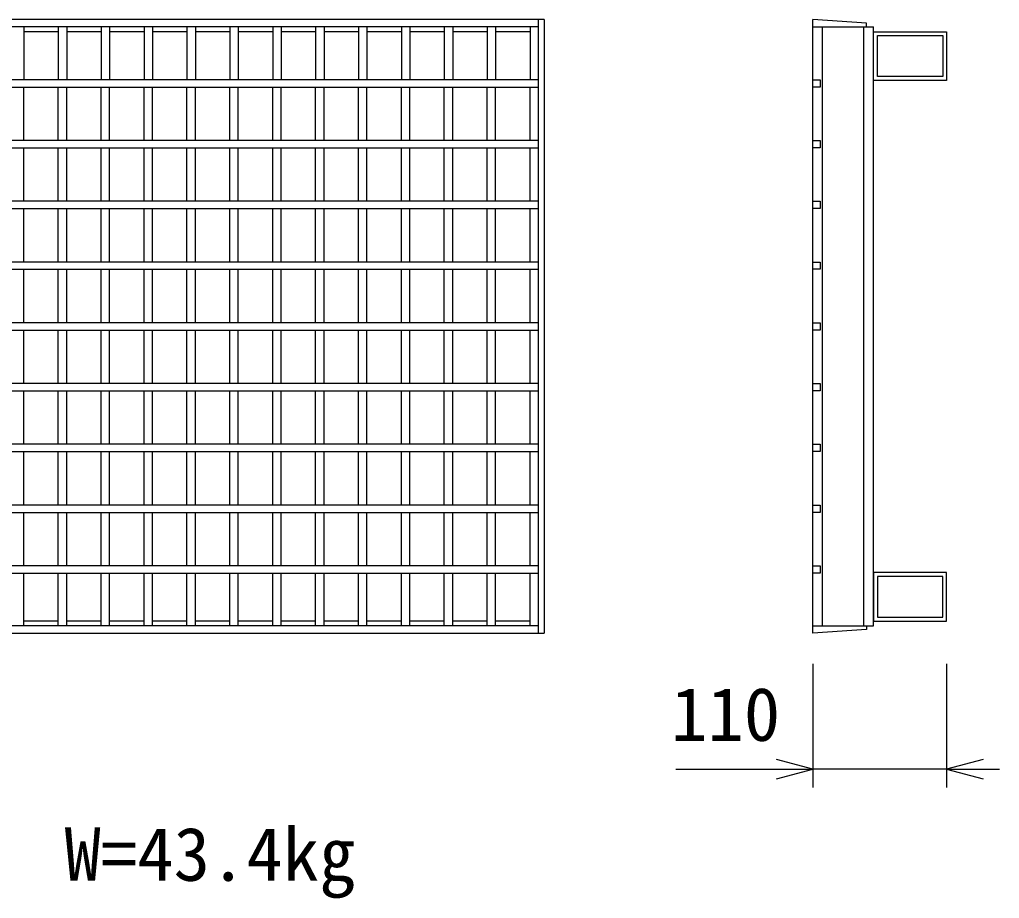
# Model space of a CAD drawing. Units: millimetres, scale not verified. Extents: x -16800 to 16800, y -5940 to 5940.
# Drawn here: x -2632 to -1826, y 1706 to 2429 of the extents above; entities that cross this region are included whole.
import ezdxf
from ezdxf.enums import TextEntityAlignment as Align

# ---------------------------------------------------------------- set-up
doc = ezdxf.new("R2010")
doc.units = ezdxf.units.MM
doc.header["$LTSCALE"] = 20
doc.layers.add('0-0_DIM', color=7, linetype='Continuous', lineweight=25)
doc.layers.add('0-2_HATCH', color=6, linetype='Continuous', lineweight=25)
doc.styles.add('ＭＳ ゴシック', font='')
doc.styles.get('ＭＳ ゴシック').set_extended_font_data('MS Gothic')

msp = doc.modelspace()

# ---------------------------------------------------------------- linework, layer by layer
at = {"layer": '0-0_DIM'}
for p, q in [((-1979.22, 1898.9), (-1979.22, 1797.31)), ((-1869.22, 1898.9), (-1869.22, 1797.31)), ((-2091.83, 1812.31), (-1979.22, 1812.31)), ((-1869.22, 1812.31), (-1979.22, 1812.31)), ((-1869.22, 1812.31), (-1825.75, 1812.31))]:
    msp.add_line(p, q, dxfattribs=at)
for points in [[(-2009.22, 1804.27), (-1979.22, 1812.31), (-2009.22, 1820.35)], [(-1839.22, 1820.35), (-1869.22, 1812.31), (-1839.22, 1804.27)]]:
    msp.add_lwpolyline(points, dxfattribs=at)
at = {"layer": '0-2_HATCH'}
for p, q in [((-2204.88, 1924.12), (-2204.88, 2429.12)), ((-2200.38, 2429.12), (-2200.38, 1924.12)), ((-1979.22, 1924.12), (-1979.22, 2429.12)), ((-2204.88, 2423.12), (-3199.88, 2423.12)), ((-2628.31, 2423.12), (-2628.31, 2379.62)), ((-2600.02, 2419.12), (-2628.31, 2419.12)), ((-2600.02, 2423.12), (-2600.02, 2379.62)), ((-2593.02, 2423.12), (-2593.02, 2379.62)), ((-2564.74, 2419.12), (-2593.02, 2419.12)), ((-2564.74, 2423.12), (-2564.74, 2379.62)), ((-2557.74, 2423.12), (-2557.74, 2379.62)), ((-2529.45, 2419.12), (-2557.74, 2419.12)), ((-2529.45, 2423.12), (-2529.45, 2379.62)), ((-2522.45, 2423.12), (-2522.45, 2379.62)), ((-2494.17, 2419.12), (-2522.45, 2419.12)), ((-2494.17, 2423.12), (-2494.17, 2379.62)), ((-2487.17, 2423.12), (-2487.17, 2379.62)), ((-2458.88, 2419.12), (-2487.17, 2419.12)), ((-2458.88, 2423.12), (-2458.88, 2379.62)), ((-2451.88, 2423.12), (-2451.88, 2379.62)), ((-2423.6, 2419.12), (-2451.88, 2419.12)), ((-2423.6, 2423.12), (-2423.6, 2379.62)), ((-2416.6, 2423.12), (-2416.6, 2379.62)), ((-2388.31, 2419.12), (-2416.6, 2419.12)), ((-2388.31, 2423.12), (-2388.31, 2379.62)), ((-2381.31, 2423.12), (-2381.31, 2379.62)), ((-2353.02, 2419.12), (-2381.31, 2419.12)), ((-2353.02, 2423.12), (-2353.02, 2379.62)), ((-2346.02, 2423.12), (-2346.02, 2379.62)), ((-2317.74, 2419.12), (-2346.02, 2419.12)), ((-2317.74, 2423.12), (-2317.74, 2379.62)), ((-2310.74, 2423.12), (-2310.74, 2379.62)), ((-2282.45, 2419.12), (-2310.74, 2419.12)), ((-2282.45, 2423.12), (-2282.45, 2379.62)), ((-2275.45, 2423.12), (-2275.45, 2379.62)), ((-2247.17, 2419.12), (-2275.45, 2419.12)), ((-2247.17, 2423.12), (-2247.17, 2379.62)), ((-2240.17, 2423.12), (-2240.17, 2379.62)), ((-2211.88, 2419.12), (-2240.17, 2419.12)), ((-2211.88, 2423.12), (-2211.88, 2379.62)), ((-1979.22, 2423.12), (-1929.22, 2423.12)), ((-1971.22, 1930.12), (-1971.22, 2423.12)), ((-1937.22, 1930.12), (-1937.22, 2423.12)), ((-1929.22, 1930.12), (-1929.22, 2423.12)), ((-2204.88, 2379.62), (-3199.88, 2379.62)), ((-3199.88, 2373.62), (-2204.88, 2373.62)), ((-2628.31, 2329.62), (-2628.31, 2373.62)), ((-2600.02, 2329.62), (-2600.02, 2373.62)), ((-2593.02, 2329.62), (-2593.02, 2373.62)), ((-2564.74, 2329.62), (-2564.74, 2373.62)), ((-2557.74, 2329.62), (-2557.74, 2373.62)), ((-2529.45, 2329.62), (-2529.45, 2373.62)), ((-2522.45, 2329.62), (-2522.45, 2373.62)), ((-2494.17, 2329.62), (-2494.17, 2373.62)), ((-2487.17, 2329.62), (-2487.17, 2373.62)), ((-2458.88, 2329.62), (-2458.88, 2373.62)), ((-2451.88, 2329.62), (-2451.88, 2373.62)), ((-2423.6, 2329.62), (-2423.6, 2373.62)), ((-2416.6, 2329.62), (-2416.6, 2373.62)), ((-2388.31, 2329.62), (-2388.31, 2373.62)), ((-2381.31, 2329.62), (-2381.31, 2373.62)), ((-2353.02, 2329.62), (-2353.02, 2373.62)), ((-2346.02, 2329.62), (-2346.02, 2373.62)), ((-2317.74, 2329.62), (-2317.74, 2373.62)), ((-2310.74, 2329.62), (-2310.74, 2373.62)), ((-2282.45, 2329.62), (-2282.45, 2373.62)), ((-2275.45, 2329.62), (-2275.45, 2373.62)), ((-2247.17, 2329.62), (-2247.17, 2373.62)), ((-2240.17, 2329.62), (-2240.17, 2373.62)), ((-2211.88, 2329.62), (-2211.88, 2373.62)), ((-2204.88, 2329.62), (-3199.88, 2329.62)), ((-3199.88, 2323.62), (-2204.88, 2323.62)), ((-2628.31, 2279.62), (-2628.31, 2323.62)), ((-2600.02, 2279.62), (-2600.02, 2323.62)), ((-2593.02, 2279.62), (-2593.02, 2323.62)), ((-2564.74, 2279.62), (-2564.74, 2323.62)), ((-2557.74, 2279.62), (-2557.74, 2323.62)), ((-2529.45, 2279.62), (-2529.45, 2323.62)), ((-2522.45, 2279.62), (-2522.45, 2323.62)), ((-2494.17, 2279.62), (-2494.17, 2323.62)), ((-2487.17, 2279.62), (-2487.17, 2323.62)), ((-2458.88, 2279.62), (-2458.88, 2323.62)), ((-2451.88, 2279.62), (-2451.88, 2323.62)), ((-2423.6, 2279.62), (-2423.6, 2323.62)), ((-2416.6, 2279.62), (-2416.6, 2323.62)), ((-2388.31, 2279.62), (-2388.31, 2323.62)), ((-2381.31, 2279.62), (-2381.31, 2323.62)), ((-2353.02, 2279.62), (-2353.02, 2323.62)), ((-2346.02, 2279.62), (-2346.02, 2323.62)), ((-2317.74, 2279.62), (-2317.74, 2323.62)), ((-2310.74, 2279.62), (-2310.74, 2323.62)), ((-2282.45, 2279.62), (-2282.45, 2323.62)), ((-2275.45, 2279.62), (-2275.45, 2323.62)), ((-2247.17, 2279.62), (-2247.17, 2323.62)), ((-2240.17, 2279.62), (-2240.17, 2323.62)), ((-2211.88, 2279.62), (-2211.88, 2323.62)), ((-2204.88, 2279.62), (-3199.88, 2279.62)), ((-3199.88, 2273.62), (-2204.88, 2273.62)), ((-2628.31, 2229.62), (-2628.31, 2273.62)), ((-2600.02, 2229.62), (-2600.02, 2273.62)), ((-2593.02, 2229.62), (-2593.02, 2273.62)), ((-2564.74, 2229.62), (-2564.74, 2273.62)), ((-2557.74, 2229.62), (-2557.74, 2273.62)), ((-2529.45, 2229.62), (-2529.45, 2273.62)), ((-2522.45, 2229.62), (-2522.45, 2273.62)), ((-2494.17, 2229.62), (-2494.17, 2273.62)), ((-2487.17, 2229.62), (-2487.17, 2273.62)), ((-2458.88, 2229.62), (-2458.88, 2273.62)), ((-2451.88, 2229.62), (-2451.88, 2273.62)), ((-2423.6, 2229.62), (-2423.6, 2273.62)), ((-2416.6, 2229.62), (-2416.6, 2273.62)), ((-2388.31, 2229.62), (-2388.31, 2273.62)), ((-2381.31, 2229.62), (-2381.31, 2273.62)), ((-2353.02, 2229.62), (-2353.02, 2273.62)), ((-2346.02, 2229.62), (-2346.02, 2273.62)), ((-2317.74, 2229.62), (-2317.74, 2273.62)), ((-2310.74, 2229.62), (-2310.74, 2273.62)), ((-2282.45, 2229.62), (-2282.45, 2273.62)), ((-2275.45, 2229.62), (-2275.45, 2273.62)), ((-2247.17, 2229.62), (-2247.17, 2273.62)), ((-2240.17, 2229.62), (-2240.17, 2273.62)), ((-2211.88, 2229.62), (-2211.88, 2273.62)), ((-2204.88, 2229.62), (-3199.88, 2229.62)), ((-3199.88, 2223.62), (-2204.88, 2223.62)), ((-2628.31, 2179.62), (-2628.31, 2223.62)), ((-2600.02, 2179.62), (-2600.02, 2223.62)), ((-2593.02, 2179.62), (-2593.02, 2223.62)), ((-2564.74, 2179.62), (-2564.74, 2223.62)), ((-2557.74, 2179.62), (-2557.74, 2223.62)), ((-2529.45, 2179.62), (-2529.45, 2223.62)), ((-2522.45, 2179.62), (-2522.45, 2223.62)), ((-2494.17, 2179.62), (-2494.17, 2223.62)), ((-2487.17, 2179.62), (-2487.17, 2223.62)), ((-2458.88, 2179.62), (-2458.88, 2223.62)), ((-2451.88, 2179.62), (-2451.88, 2223.62)), ((-2423.6, 2179.62), (-2423.6, 2223.62)), ((-2416.6, 2179.62), (-2416.6, 2223.62)), ((-2388.31, 2179.62), (-2388.31, 2223.62)), ((-2381.31, 2179.62), (-2381.31, 2223.62)), ((-2353.02, 2179.62), (-2353.02, 2223.62)), ((-2346.02, 2179.62), (-2346.02, 2223.62)), ((-2317.74, 2179.62), (-2317.74, 2223.62)), ((-2310.74, 2179.62), (-2310.74, 2223.62)), ((-2282.45, 2179.62), (-2282.45, 2223.62)), ((-2275.45, 2179.62), (-2275.45, 2223.62)), ((-2247.17, 2179.62), (-2247.17, 2223.62)), ((-2240.17, 2179.62), (-2240.17, 2223.62)), ((-2211.88, 2179.62), (-2211.88, 2223.62)), ((-2204.88, 2179.62), (-3199.88, 2179.62)), ((-3199.88, 2173.62), (-2204.88, 2173.62)), ((-2628.31, 2129.62), (-2628.31, 2173.62)), ((-2600.02, 2129.62), (-2600.02, 2173.62)), ((-2593.02, 2129.62), (-2593.02, 2173.62)), ((-2564.74, 2129.62), (-2564.74, 2173.62)), ((-2557.74, 2129.62), (-2557.74, 2173.62)), ((-2529.45, 2129.62), (-2529.45, 2173.62)), ((-2522.45, 2129.62), (-2522.45, 2173.62)), ((-2494.17, 2129.62), (-2494.17, 2173.62)), ((-2487.17, 2129.62), (-2487.17, 2173.62)), ((-2458.88, 2129.62), (-2458.88, 2173.62)), ((-2451.88, 2129.62), (-2451.88, 2173.62)), ((-2423.6, 2129.62), (-2423.6, 2173.62)), ((-2416.6, 2129.62), (-2416.6, 2173.62)), ((-2388.31, 2129.62), (-2388.31, 2173.62)), ((-2381.31, 2129.62), (-2381.31, 2173.62)), ((-2353.02, 2129.62), (-2353.02, 2173.62)), ((-2346.02, 2129.62), (-2346.02, 2173.62)), ((-2317.74, 2129.62), (-2317.74, 2173.62)), ((-2310.74, 2129.62), (-2310.74, 2173.62)), ((-2282.45, 2129.62), (-2282.45, 2173.62)), ((-2275.45, 2129.62), (-2275.45, 2173.62)), ((-2247.17, 2129.62), (-2247.17, 2173.62)), ((-2240.17, 2129.62), (-2240.17, 2173.62)), ((-2211.88, 2129.62), (-2211.88, 2173.62)), ((-2204.88, 2129.62), (-3199.88, 2129.62)), ((-3199.88, 2123.62), (-2204.88, 2123.62)), ((-2628.31, 2079.62), (-2628.31, 2123.62)), ((-2600.02, 2079.62), (-2600.02, 2123.62)), ((-2593.02, 2079.62), (-2593.02, 2123.62)), ((-2564.74, 2079.62), (-2564.74, 2123.62)), ((-2557.74, 2079.62), (-2557.74, 2123.62)), ((-2529.45, 2079.62), (-2529.45, 2123.62)), ((-2522.45, 2079.62), (-2522.45, 2123.62)), ((-2494.17, 2079.62), (-2494.17, 2123.62)), ((-2487.17, 2079.62), (-2487.17, 2123.62)), ((-2458.88, 2079.62), (-2458.88, 2123.62)), ((-2451.88, 2079.62), (-2451.88, 2123.62)), ((-2423.6, 2079.62), (-2423.6, 2123.62)), ((-2416.6, 2079.62), (-2416.6, 2123.62)), ((-2388.31, 2079.62), (-2388.31, 2123.62)), ((-2381.31, 2079.62), (-2381.31, 2123.62)), ((-2353.02, 2079.62), (-2353.02, 2123.62)), ((-2346.02, 2079.62), (-2346.02, 2123.62)), ((-2317.74, 2079.62), (-2317.74, 2123.62)), ((-2310.74, 2079.62), (-2310.74, 2123.62)), ((-2282.45, 2079.62), (-2282.45, 2123.62)), ((-2275.45, 2079.62), (-2275.45, 2123.62)), ((-2247.17, 2079.62), (-2247.17, 2123.62)), ((-2240.17, 2079.62), (-2240.17, 2123.62)), ((-2211.88, 2079.62), (-2211.88, 2123.62)), ((-2204.88, 2079.62), (-3199.88, 2079.62)), ((-3199.88, 2073.62), (-2204.88, 2073.62)), ((-2628.31, 2029.62), (-2628.31, 2073.62)), ((-2600.02, 2029.62), (-2600.02, 2073.62)), ((-2593.02, 2029.62), (-2593.02, 2073.62)), ((-2564.74, 2029.62), (-2564.74, 2073.62)), ((-2557.74, 2029.62), (-2557.74, 2073.62)), ((-2529.45, 2029.62), (-2529.45, 2073.62)), ((-2522.45, 2029.62), (-2522.45, 2073.62)), ((-2494.17, 2029.62), (-2494.17, 2073.62)), ((-2487.17, 2029.62), (-2487.17, 2073.62)), ((-2458.88, 2029.62), (-2458.88, 2073.62)), ((-2451.88, 2029.62), (-2451.88, 2073.62)), ((-2423.6, 2029.62), (-2423.6, 2073.62)), ((-2416.6, 2029.62), (-2416.6, 2073.62)), ((-2388.31, 2029.62), (-2388.31, 2073.62)), ((-2381.31, 2029.62), (-2381.31, 2073.62)), ((-2353.02, 2029.62), (-2353.02, 2073.62)), ((-2346.02, 2029.62), (-2346.02, 2073.62)), ((-2317.74, 2029.62), (-2317.74, 2073.62)), ((-2310.74, 2029.62), (-2310.74, 2073.62)), ((-2282.45, 2029.62), (-2282.45, 2073.62)), ((-2275.45, 2029.62), (-2275.45, 2073.62)), ((-2247.17, 2029.62), (-2247.17, 2073.62)), ((-2240.17, 2029.62), (-2240.17, 2073.62)), ((-2211.88, 2029.62), (-2211.88, 2073.62)), ((-2204.88, 2029.62), (-3199.88, 2029.62)), ((-3199.88, 2023.62), (-2204.88, 2023.62)), ((-2628.31, 1979.62), (-2628.31, 2023.62)), ((-2600.02, 1979.62), (-2600.02, 2023.62)), ((-2593.02, 1979.62), (-2593.02, 2023.62)), ((-2564.74, 1979.62), (-2564.74, 2023.62)), ((-2557.74, 1979.62), (-2557.74, 2023.62)), ((-2529.45, 1979.62), (-2529.45, 2023.62)), ((-2522.45, 1979.62), (-2522.45, 2023.62)), ((-2494.17, 1979.62), (-2494.17, 2023.62)), ((-2487.17, 1979.62), (-2487.17, 2023.62)), ((-2458.88, 1979.62), (-2458.88, 2023.62)), ((-2451.88, 1979.62), (-2451.88, 2023.62)), ((-2423.6, 1979.62), (-2423.6, 2023.62)), ((-2416.6, 1979.62), (-2416.6, 2023.62)), ((-2388.31, 1979.62), (-2388.31, 2023.62)), ((-2381.31, 1979.62), (-2381.31, 2023.62)), ((-2353.02, 1979.62), (-2353.02, 2023.62)), ((-2346.02, 1979.62), (-2346.02, 2023.62)), ((-2317.74, 1979.62), (-2317.74, 2023.62)), ((-2310.74, 1979.62), (-2310.74, 2023.62)), ((-2282.45, 1979.62), (-2282.45, 2023.62)), ((-2275.45, 1979.62), (-2275.45, 2023.62)), ((-2247.17, 1979.62), (-2247.17, 2023.62)), ((-2240.17, 1979.62), (-2240.17, 2023.62)), ((-2211.88, 1979.62), (-2211.88, 2023.62)), ((-2204.88, 1979.62), (-3199.88, 1979.62)), ((-3199.88, 1973.62), (-2204.88, 1973.62)), ((-2628.31, 1930.12), (-2628.31, 1973.62)), ((-2600.02, 1930.12), (-2600.02, 1973.62)), ((-2593.02, 1930.12), (-2593.02, 1973.62)), ((-2564.74, 1930.12), (-2564.74, 1973.62)), ((-2557.74, 1930.12), (-2557.74, 1973.62)), ((-2529.45, 1930.12), (-2529.45, 1973.62)), ((-2522.45, 1930.12), (-2522.45, 1973.62)), ((-2494.17, 1930.12), (-2494.17, 1973.62)), ((-2487.17, 1930.12), (-2487.17, 1973.62)), ((-2458.88, 1930.12), (-2458.88, 1973.62)), ((-2451.88, 1930.12), (-2451.88, 1973.62)), ((-2423.6, 1930.12), (-2423.6, 1973.62)), ((-2416.6, 1930.12), (-2416.6, 1973.62)), ((-2388.31, 1930.12), (-2388.31, 1973.62)), ((-2381.31, 1930.12), (-2381.31, 1973.62)), ((-2353.02, 1930.12), (-2353.02, 1973.62)), ((-2346.02, 1930.12), (-2346.02, 1973.62)), ((-2317.74, 1930.12), (-2317.74, 1973.62)), ((-2310.74, 1930.12), (-2310.74, 1973.62)), ((-2282.45, 1930.12), (-2282.45, 1973.62)), ((-2275.45, 1930.12), (-2275.45, 1973.62)), ((-2247.17, 1930.12), (-2247.17, 1973.62)), ((-2240.17, 1930.12), (-2240.17, 1973.62)), ((-2211.88, 1930.12), (-2211.88, 1973.62)), ((-2204.88, 1930.12), (-3199.88, 1930.12)), ((-2600.02, 1934.12), (-2628.31, 1934.12)), ((-2564.74, 1934.12), (-2593.02, 1934.12)), ((-2529.45, 1934.12), (-2557.74, 1934.12)), ((-2494.17, 1934.12), (-2522.45, 1934.12)), ((-2458.88, 1934.12), (-2487.17, 1934.12)), ((-2423.6, 1934.12), (-2451.88, 1934.12)), ((-2388.31, 1934.12), (-2416.6, 1934.12)), ((-2353.02, 1934.12), (-2381.31, 1934.12)), ((-2317.74, 1934.12), (-2346.02, 1934.12)), ((-2282.45, 1934.12), (-2310.74, 1934.12)), ((-2247.17, 1934.12), (-2275.45, 1934.12)), ((-2211.88, 1934.12), (-2240.17, 1934.12)), ((-1979.22, 1930.12), (-1929.22, 1930.12))]:
    msp.add_line(p, q, dxfattribs=at)
for points in [[(-2200.38, 2429.12), (-3204.38, 2429.12), (-3204.38, 1924.12), (-2200.38, 1924.12)], [(-1935.22, 2423.12), (-1935.22, 2426.12), (-1979.22, 2429.12)], [(-1979.22, 2379.62), (-1973.22, 2379.62), (-1973.22, 2373.62), (-1979.22, 2373.62)], [(-1979.22, 2329.62), (-1973.22, 2329.62), (-1973.22, 2323.62), (-1979.22, 2323.62)], [(-1979.22, 2279.62), (-1973.22, 2279.62), (-1973.22, 2273.62), (-1979.22, 2273.62)], [(-1979.22, 2229.62), (-1973.22, 2229.62), (-1973.22, 2223.62), (-1979.22, 2223.62)], [(-1979.22, 2179.62), (-1973.22, 2179.62), (-1973.22, 2173.62), (-1979.22, 2173.62)], [(-1979.22, 2129.62), (-1973.22, 2129.62), (-1973.22, 2123.62), (-1979.22, 2123.62)], [(-1979.22, 2079.62), (-1973.22, 2079.62), (-1973.22, 2073.62), (-1979.22, 2073.62)], [(-1979.22, 2029.62), (-1973.22, 2029.62), (-1973.22, 2023.62), (-1979.22, 2023.62)], [(-1979.22, 1979.62), (-1973.22, 1979.62), (-1973.22, 1973.62), (-1979.22, 1973.62)], [(-1935.22, 1930.12), (-1935.22, 1927.12), (-1979.22, 1924.12)]]:
    msp.add_lwpolyline(points, dxfattribs=at)
for points in [[(-1929.22, 2419.12), (-1869.22, 2419.12), (-1869.22, 2379.12), (-1929.22, 2379.12)], [(-1926.02, 2415.92), (-1872.42, 2415.92), (-1872.42, 2382.32), (-1926.02, 2382.32)], [(-1929.22, 1934.12), (-1869.22, 1934.12), (-1869.22, 1974.12), (-1929.22, 1974.12)], [(-1926.02, 1937.32), (-1872.42, 1937.32), (-1872.42, 1970.92), (-1926.02, 1970.92)]]:
    msp.add_lwpolyline(points, close=True, dxfattribs=at)

# ---------------------------------------------------------------- texts
at = {"layer": '0-0_DIM', "style": 'ＭＳ ゴシック'}
for s, p in [('110', (-2095.85, 1822.31)), ('参考重量\u3000W=43.4kg', (-2894.89, 1707.19))]:
    msp.add_text(s, height=43.99, dxfattribs=at).set_placement(p, align=Align.BOTTOM_LEFT)

doc.saveas('drawing.dxf')
